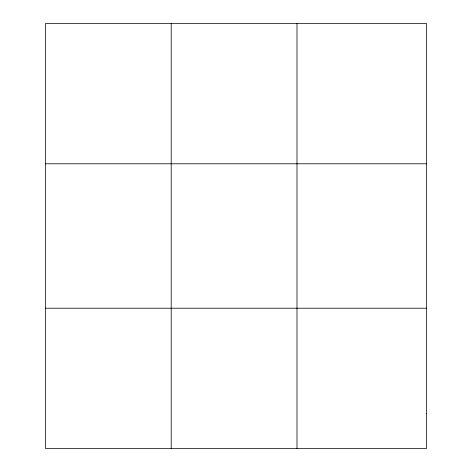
<?xml version="1.0" encoding="UTF-8"?>
<svg xmlns="http://www.w3.org/2000/svg" width="472" height="472" viewBox="0 0 472 472"><rect width="100%" height="100%" fill="white"/><g stroke="black" fill="none" stroke-linecap="round" stroke-linejoin="round"><path stroke-width="0.71" d="M171.2 23.6L171.2 448.4M296.988 23.6L296.988 448.4M45.406 163.784L426.594 163.784M45.406 308.216L426.594 308.216M426.594 413.354L426.594 448.4L45.406 448.4L45.406 23.6L426.594 23.6L426.594 413.354"/></g></svg>
